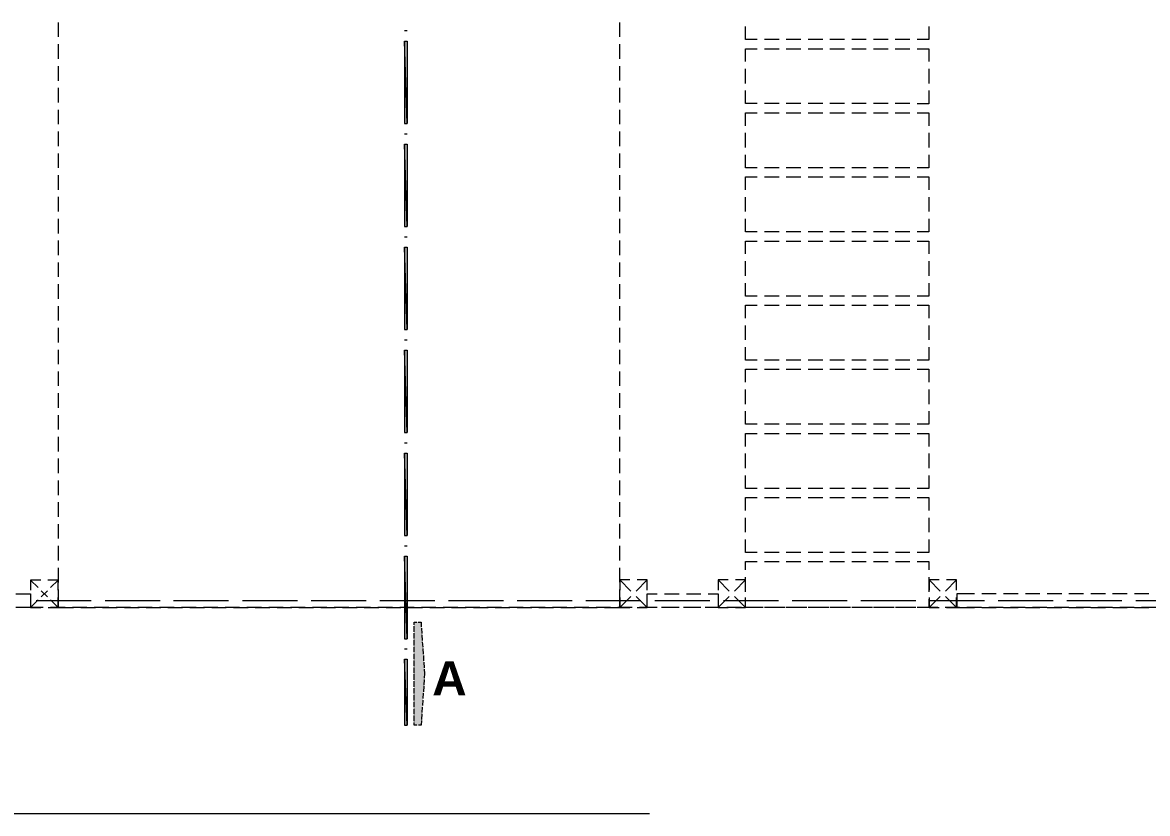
# Model space of a CAD drawing. Header units: metres. Extents: x 14 to 155, y 0 to 125.
# Drawn here: x 101.08 to 113.36, y 87.84 to 96.48 of the extents above; entities that cross this region are included whole.
import ezdxf

# ---------------------------------------------------------------- set-up
doc = ezdxf.new("R2010")
doc.units = ezdxf.units.M
doc.layers.add('PDF2_Geometry', color=7, linetype='Continuous', true_color=0xffbe80)
doc.layers.add('PDF2_Solid Fills', color=7, linetype='Continuous')
doc.layers.add('PDF2_Text', color=255, linetype='Continuous')
doc.styles.add('PDF Arial Bold', font='arialbd.ttf')

msp = doc.modelspace()

# ---------------------------------------------------------------- linework, layer by layer
at = {"layer": 'PDF2_Geometry', "color": 0, "lineweight": 0}
for points in [[(101.471, 96.476), (101.471, 96.318)], [(107.601, 96.318), (107.601, 96.476)], [(109.102, 96.29), (108.975, 96.29), (108.975, 96.431)], [(110.974, 96.431), (110.974, 96.29), (110.847, 96.29)], [(105.251, 96.387), (105.281, 96.387)], [(109.34, 96.29), (109.181, 96.29)], [(109.578, 96.29), (109.419, 96.29)], [(109.817, 96.29), (109.657, 96.29)], [(110.055, 96.29), (109.895, 96.29)], [(110.293, 96.29), (110.133, 96.29)], [(110.531, 96.29), (110.371, 96.29)], [(110.769, 96.29), (110.609, 96.29)], [(101.471, 96.238), (101.471, 96.08)], [(107.601, 96.08), (107.601, 96.238)], [(108.975, 96.049), (108.975, 96.19), (109.102, 96.19)], [(109.181, 96.19), (109.34, 96.19)], [(109.419, 96.19), (109.578, 96.19)], [(109.657, 96.19), (109.817, 96.19)], [(109.895, 96.19), (110.055, 96.19)], [(110.133, 96.19), (110.293, 96.19)], [(110.371, 96.19), (110.531, 96.19)], [(110.609, 96.19), (110.769, 96.19)], [(110.847, 96.19), (110.974, 96.19), (110.974, 96.049)], [(101.471, 96), (101.471, 95.841)], [(107.601, 95.842), (107.601, 96)], [(108.975, 95.81), (108.975, 95.97)], [(110.974, 95.97), (110.974, 95.81)], [(101.471, 95.762), (101.471, 95.603)], [(107.601, 95.604), (107.601, 95.762)], [(109.102, 95.59), (108.975, 95.59), (108.975, 95.732)], [(110.974, 95.732), (110.974, 95.589), (110.847, 95.589)], [(109.34, 95.59), (109.181, 95.59)], [(109.579, 95.59), (109.419, 95.59)], [(109.817, 95.59), (109.657, 95.59)], [(110.055, 95.59), (109.895, 95.59)], [(110.293, 95.59), (110.133, 95.59)], [(110.531, 95.59), (110.371, 95.59)], [(110.769, 95.59), (110.609, 95.59)], [(101.471, 95.523), (101.471, 95.365)], [(107.601, 95.365), (107.601, 95.524)], [(108.975, 95.348), (108.975, 95.491), (109.102, 95.491)], [(109.181, 95.491), (109.34, 95.491)], [(109.419, 95.491), (109.578, 95.491)], [(109.657, 95.491), (109.817, 95.491)], [(109.895, 95.491), (110.055, 95.491)], [(110.133, 95.491), (110.293, 95.491)], [(110.371, 95.491), (110.531, 95.491)], [(110.609, 95.491), (110.769, 95.491)], [(110.847, 95.491), (110.974, 95.491), (110.974, 95.348)], [(101.471, 95.285), (101.471, 95.127)], [(107.601, 95.127), (107.601, 95.286)], [(105.251, 95.262), (105.281, 95.262)], [(108.975, 95.11), (108.975, 95.27)], [(110.974, 95.27), (110.974, 95.11)], [(101.471, 95.047), (101.471, 94.889)], [(107.601, 94.889), (107.601, 95.047)], [(109.102, 94.891), (108.975, 94.891), (108.975, 95.032)], [(110.974, 95.032), (110.974, 94.891), (110.848, 94.891)], [(101.471, 94.809), (101.471, 94.651)], [(107.601, 94.651), (107.601, 94.809)], [(109.34, 94.891), (109.181, 94.891)], [(109.579, 94.891), (109.419, 94.891)], [(109.817, 94.891), (109.657, 94.891)], [(110.055, 94.891), (109.895, 94.891)], [(110.293, 94.891), (110.133, 94.891)], [(110.531, 94.891), (110.371, 94.891)], [(110.769, 94.891), (110.609, 94.891)], [(108.975, 94.649), (108.975, 94.79), (109.102, 94.79)], [(109.181, 94.79), (109.34, 94.79)], [(109.419, 94.79), (109.578, 94.79)], [(109.657, 94.79), (109.817, 94.79)], [(109.895, 94.79), (110.055, 94.79)], [(110.133, 94.79), (110.293, 94.79)], [(110.371, 94.79), (110.531, 94.79)], [(110.609, 94.79), (110.769, 94.79)], [(110.848, 94.79), (110.974, 94.79), (110.974, 94.65)], [(101.471, 94.571), (101.471, 94.413)], [(107.601, 94.413), (107.601, 94.571)], [(108.975, 94.411), (108.975, 94.57)], [(110.974, 94.57), (110.974, 94.411)], [(101.471, 94.333), (101.471, 94.174)], [(107.601, 94.175), (107.601, 94.333)], [(109.102, 94.19), (108.975, 94.19), (108.975, 94.331)], [(110.974, 94.331), (110.974, 94.19), (110.848, 94.19)], [(109.34, 94.19), (109.181, 94.19)], [(109.579, 94.19), (109.419, 94.19)], [(109.817, 94.19), (109.657, 94.19)], [(110.055, 94.19), (109.895, 94.19)], [(110.293, 94.19), (110.133, 94.19)], [(110.531, 94.19), (110.371, 94.19)], [(110.769, 94.19), (110.609, 94.19)], [(101.471, 94.095), (101.471, 93.936)], [(105.251, 94.137), (105.281, 94.137)], [(107.601, 93.937), (107.601, 94.095)], [(108.975, 93.949), (108.975, 94.09), (109.102, 94.09)], [(109.181, 94.09), (109.34, 94.09)], [(109.419, 94.09), (109.578, 94.09)], [(109.657, 94.09), (109.817, 94.09)], [(109.895, 94.09), (110.055, 94.09)], [(110.133, 94.09), (110.293, 94.09)], [(110.371, 94.09), (110.531, 94.09)], [(110.609, 94.09), (110.769, 94.09)], [(110.848, 94.09), (110.974, 94.09), (110.974, 93.949)], [(101.471, 93.856), (101.471, 93.698)], [(107.601, 93.698), (107.601, 93.857)], [(108.975, 93.711), (108.975, 93.869)], [(110.974, 93.869), (110.974, 93.711)], [(101.471, 93.618), (101.471, 93.46)], [(107.601, 93.46), (107.601, 93.619)], [(109.102, 93.49), (108.975, 93.49), (108.975, 93.631)], [(110.974, 93.631), (110.974, 93.49), (110.848, 93.49)], [(109.34, 93.49), (109.181, 93.49)], [(109.579, 93.49), (109.419, 93.49)], [(109.817, 93.49), (109.657, 93.49)], [(110.055, 93.49), (109.895, 93.49)], [(110.293, 93.49), (110.133, 93.49)], [(110.531, 93.49), (110.371, 93.49)], [(110.769, 93.49), (110.61, 93.49)], [(101.471, 93.38), (101.471, 93.222)], [(107.601, 93.222), (107.601, 93.38)], [(108.975, 93.249), (108.975, 93.39), (109.102, 93.39)], [(109.181, 93.39), (109.34, 93.39)], [(109.419, 93.39), (109.579, 93.39)], [(109.657, 93.39), (109.817, 93.39)], [(109.895, 93.39), (110.055, 93.39)], [(110.133, 93.39), (110.293, 93.39)], [(110.371, 93.39), (110.531, 93.39)], [(110.609, 93.39), (110.769, 93.39)], [(110.848, 93.39), (110.974, 93.39), (110.974, 93.249)], [(101.471, 93.142), (101.471, 92.984)], [(107.601, 92.984), (107.601, 93.142)], [(108.975, 93.011), (108.975, 93.169)], [(110.974, 93.169), (110.974, 93.011)], [(105.251, 93.012), (105.281, 93.012)], [(101.471, 92.904), (101.471, 92.746)], [(107.601, 92.746), (107.601, 92.904)], [(109.102, 92.79), (108.975, 92.79), (108.975, 92.931)], [(110.974, 92.931), (110.974, 92.79), (110.848, 92.79)], [(109.34, 92.79), (109.181, 92.79)], [(109.579, 92.79), (109.419, 92.79)], [(109.817, 92.79), (109.657, 92.79)], [(110.055, 92.79), (109.895, 92.79)], [(110.293, 92.79), (110.133, 92.79)], [(110.531, 92.79), (110.371, 92.79)], [(110.769, 92.79), (110.61, 92.79)], [(101.471, 92.666), (101.471, 92.508)], [(107.601, 92.508), (107.601, 92.666)], [(108.975, 92.549), (108.975, 92.69), (109.102, 92.69)], [(109.181, 92.69), (109.34, 92.69)], [(109.419, 92.69), (109.579, 92.69)], [(109.657, 92.69), (109.817, 92.69)], [(109.895, 92.69), (110.055, 92.69)], [(110.133, 92.69), (110.293, 92.69)], [(110.371, 92.69), (110.531, 92.69)], [(110.609, 92.69), (110.769, 92.69)], [(110.848, 92.69), (110.974, 92.69), (110.974, 92.549)], [(108.975, 92.31), (108.975, 92.469)], [(110.974, 92.469), (110.975, 92.31)], [(101.471, 92.428), (101.471, 92.269)], [(107.601, 92.27), (107.601, 92.428)], [(109.102, 92.09), (108.975, 92.09), (108.975, 92.231)], [(110.975, 92.231), (110.975, 92.09), (110.848, 92.09)], [(101.471, 92.19), (101.471, 92.031)], [(107.601, 92.031), (107.601, 92.19)], [(109.341, 92.09), (109.181, 92.09)], [(109.579, 92.09), (109.419, 92.09)], [(109.817, 92.09), (109.657, 92.09)], [(110.055, 92.09), (109.895, 92.09)], [(110.293, 92.09), (110.133, 92.09)], [(110.531, 92.09), (110.371, 92.09)], [(110.769, 92.09), (110.61, 92.09)], [(108.975, 91.848), (108.975, 91.989), (109.102, 91.989)], [(109.181, 91.989), (109.34, 91.989)], [(109.419, 91.989), (109.579, 91.989)], [(109.657, 91.989), (109.817, 91.989)], [(109.895, 91.989), (110.055, 91.989)], [(110.133, 91.989), (110.293, 91.989)], [(110.371, 91.989), (110.531, 91.989)], [(110.609, 91.989), (110.769, 91.989)], [(110.848, 91.989), (110.975, 91.989), (110.975, 91.848)], [(101.471, 91.951), (101.471, 91.793)], [(105.252, 91.887), (105.281, 91.887)], [(107.601, 91.793), (107.601, 91.952)], [(108.975, 91.61), (108.975, 91.77)], [(110.975, 91.77), (110.975, 91.61)], [(101.471, 91.715), (101.471, 91.555)], [(107.601, 91.555), (107.601, 91.715)], [(101.471, 91.477), (101.471, 91.317)], [(107.601, 91.317), (107.601, 91.477)], [(109.102, 91.389), (108.975, 91.389), (108.975, 91.532)], [(110.975, 91.532), (110.975, 91.389), (110.848, 91.389)], [(109.341, 91.389), (109.181, 91.389)], [(109.579, 91.389), (109.419, 91.389)], [(109.817, 91.389), (109.657, 91.389)], [(110.055, 91.389), (109.895, 91.389)], [(110.293, 91.389), (110.133, 91.389)], [(110.531, 91.389), (110.371, 91.389)], [(110.769, 91.389), (110.61, 91.389)], [(101.471, 91.239), (101.471, 91.079)], [(107.601, 91.079), (107.601, 91.239)], [(108.975, 91.148), (108.975, 91.291), (109.102, 91.291)], [(109.181, 91.291), (109.34, 91.291)], [(109.419, 91.291), (109.579, 91.291)], [(109.657, 91.291), (109.817, 91.291)], [(109.895, 91.291), (110.055, 91.291)], [(110.133, 91.291), (110.293, 91.291)], [(110.371, 91.291), (110.531, 91.291)], [(110.61, 91.291), (110.769, 91.291)], [(110.848, 91.291), (110.975, 91.291), (110.975, 91.148)], [(101.471, 91), (101.471, 90.841)], [(107.602, 90.841), (107.601, 91.001)], [(108.975, 90.91), (108.975, 91.07)], [(110.975, 91.07), (110.975, 90.91)], [(101.471, 90.762), (101.471, 90.603)], [(105.252, 90.762), (105.281, 90.762)], [(107.602, 90.603), (107.602, 90.762)], [(109.102, 90.69), (108.975, 90.69), (108.975, 90.831)], [(110.975, 90.832), (110.975, 90.691), (110.848, 90.691)], [(109.341, 90.69), (109.181, 90.69)], [(109.579, 90.69), (109.419, 90.69)], [(109.817, 90.69), (109.657, 90.69)], [(110.055, 90.69), (109.895, 90.69)], [(110.293, 90.691), (110.133, 90.69)], [(110.531, 90.691), (110.371, 90.691)], [(110.769, 90.691), (110.61, 90.691)], [(101.471, 90.524), (101.471, 90.364)], [(107.602, 90.365), (107.602, 90.524)], [(108.975, 90.499), (108.975, 90.59), (109.102, 90.59)], [(109.181, 90.59), (109.34, 90.59)], [(109.419, 90.59), (109.579, 90.59)], [(109.657, 90.59), (109.817, 90.59)], [(109.895, 90.59), (110.055, 90.59)], [(110.133, 90.59), (110.293, 90.59)], [(110.371, 90.59), (110.531, 90.59)], [(110.61, 90.59), (110.769, 90.59)], [(110.848, 90.59), (110.975, 90.59), (110.975, 90.499)], [(101.282, 90.389), (101.172, 90.389), (101.172, 90.28)], [(101.172, 90.389), (101.255, 90.306)], [(101.471, 90.28), (101.471, 90.389), (101.361, 90.389)], [(101.471, 90.389), (101.39, 90.306)], [(107.713, 90.39), (107.602, 90.39), (107.602, 90.28)], [(107.602, 90.39), (107.724, 90.268)], [(107.902, 90.39), (107.78, 90.268)], [(107.902, 90.28), (107.902, 90.39), (107.793, 90.39)], [(108.786, 90.39), (108.675, 90.39), (108.675, 90.28)], [(108.675, 90.39), (108.797, 90.268)], [(108.975, 90.39), (108.853, 90.268)], [(108.975, 90.28), (108.975, 90.39), (108.864, 90.39)], [(108.975, 90.261), (108.975, 90.42)], [(110.975, 90.42), (110.975, 90.261)], [(111.089, 90.39), (110.978, 90.39), (110.978, 90.28)], [(110.978, 90.39), (111.1, 90.268)], [(111.278, 90.39), (111.156, 90.268)], [(111.278, 90.28), (111.278, 90.39), (111.167, 90.39)], [(101.288, 90.273), (101.355, 90.206)], [(101.355, 90.273), (101.288, 90.206)], [(101.471, 90.286), (101.471, 90.09), (101.64, 90.09)], [(107.434, 90.09), (107.602, 90.09), (107.602, 90.286)], [(101.011, 90.239), (101.172, 90.239), (101.172, 90.09), (101.011, 90.09)], [(101.172, 90.2), (101.172, 90.09), (101.282, 90.09)], [(101.255, 90.172), (101.172, 90.09)], [(101.233, 90.165), (101.833, 90.165)], [(101.362, 90.09), (101.471, 90.09), (101.39, 90.172)], [(101.471, 90.09), (101.471, 90.2)], [(101.984, 90.165), (102.584, 90.165)], [(102.732, 90.165), (103.332, 90.165)], [(103.483, 90.165), (104.083, 90.165)], [(104.233, 90.165), (104.833, 90.165)], [(104.984, 90.165), (105.584, 90.166)], [(105.733, 90.166), (106.333, 90.166)], [(106.483, 90.166), (107.083, 90.166)], [(107.233, 90.166), (107.833, 90.166)], [(107.724, 90.211), (107.602, 90.09)], [(107.602, 90.2), (107.602, 90.09), (107.713, 90.09)], [(107.78, 90.211), (107.902, 90.09)], [(107.793, 90.09), (107.902, 90.09), (107.902, 90.2)], [(108.011, 90.09), (107.902, 90.09), (107.902, 90.239), (108.011, 90.239)], [(107.984, 90.166), (108.584, 90.166)], [(108.09, 90.239), (108.249, 90.239)], [(108.329, 90.239), (108.487, 90.239)], [(108.567, 90.239), (108.675, 90.239), (108.675, 90.091), (108.567, 90.091)], [(108.797, 90.211), (108.675, 90.09)], [(108.675, 90.2), (108.675, 90.09), (108.786, 90.09)], [(108.733, 90.166), (109.333, 90.166)], [(108.853, 90.211), (108.975, 90.09)], [(108.864, 90.09), (108.975, 90.09), (108.975, 90.2)], [(109.102, 90.09), (108.975, 90.09), (108.975, 90.181)], [(109.483, 90.166), (110.083, 90.166)], [(110.234, 90.166), (110.834, 90.166)], [(110.975, 90.181), (110.975, 90.091), (110.848, 90.091)], [(111.1, 90.211), (110.978, 90.091)], [(110.978, 90.2), (110.978, 90.091), (111.089, 90.091)], [(110.984, 90.166), (111.584, 90.166)], [(111.156, 90.211), (111.278, 90.091)], [(111.167, 90.091), (111.278, 90.091), (111.278, 90.2)], [(111.473, 90.239), (111.279, 90.239), (111.279, 90.091), (111.473, 90.091)], [(111.711, 90.239), (111.553, 90.239)], [(111.733, 90.166), (112.333, 90.166)], [(111.949, 90.239), (111.791, 90.239)], [(112.187, 90.239), (112.029, 90.239)], [(112.425, 90.239), (112.267, 90.239)], [(112.483, 90.166), (113.083, 90.166)], [(112.663, 90.239), (112.505, 90.239)], [(112.902, 90.239), (112.743, 90.239)], [(113.14, 90.239), (112.981, 90.239)], [(113.378, 90.239), (113.22, 90.239)], [(113.234, 90.166), (113.834, 90.166)], [(101.31, 90.09), (101.152, 90.09)], [(101.548, 90.09), (101.39, 90.09)], [(101.786, 90.09), (101.628, 90.09)], [(101.719, 90.09), (101.879, 90.09)], [(102.024, 90.09), (101.866, 90.09)], [(101.957, 90.09), (102.117, 90.09)], [(102.262, 90.09), (102.104, 90.09)], [(102.195, 90.09), (102.355, 90.09)], [(102.5, 90.09), (102.342, 90.09)], [(102.433, 90.09), (102.593, 90.09)], [(102.739, 90.09), (102.58, 90.09)], [(102.671, 90.09), (102.831, 90.09)], [(102.977, 90.09), (102.819, 90.09)], [(102.909, 90.09), (103.069, 90.09)], [(103.215, 90.09), (103.057, 90.09)], [(103.148, 90.09), (103.307, 90.09)], [(103.453, 90.09), (103.295, 90.09)], [(103.386, 90.09), (103.545, 90.09)], [(103.691, 90.09), (103.533, 90.09)], [(103.624, 90.09), (103.784, 90.09)], [(103.929, 90.09), (103.771, 90.09)], [(103.862, 90.09), (104.022, 90.09)], [(104.167, 90.09), (104.009, 90.09)], [(104.1, 90.09), (104.26, 90.09)], [(104.406, 90.09), (104.247, 90.09)], [(104.338, 90.09), (104.498, 90.09)], [(104.644, 90.09), (104.485, 90.09)], [(104.576, 90.09), (104.736, 90.09)], [(104.882, 90.09), (104.724, 90.09)], [(104.814, 90.09), (104.974, 90.09)], [(105.12, 90.09), (104.962, 90.09)], [(105.053, 90.09), (105.212, 90.09)], [(105.358, 90.09), (105.2, 90.09)], [(105.291, 90.09), (105.45, 90.09)], [(105.596, 90.09), (105.438, 90.09)], [(105.529, 90.09), (105.689, 90.09)], [(105.834, 90.09), (105.676, 90.09)], [(105.767, 90.09), (105.927, 90.09)], [(106.073, 90.09), (105.914, 90.09)], [(106.005, 90.09), (106.165, 90.09)], [(106.311, 90.09), (106.152, 90.09)], [(106.243, 90.09), (106.403, 90.09)], [(106.549, 90.09), (106.391, 90.09)], [(106.481, 90.09), (106.641, 90.09)], [(106.787, 90.09), (106.629, 90.09)], [(106.72, 90.09), (106.879, 90.09)], [(107.025, 90.09), (106.867, 90.09)], [(106.958, 90.09), (107.117, 90.09)], [(107.263, 90.09), (107.105, 90.09)], [(107.196, 90.09), (107.356, 90.09)], [(107.501, 90.09), (107.343, 90.09)], [(107.739, 90.09), (107.581, 90.09)], [(107.978, 90.09), (107.819, 90.09)], [(108.216, 90.09), (108.057, 90.09)], [(108.249, 90.09), (108.09, 90.09)], [(108.454, 90.09), (108.296, 90.09)], [(108.487, 90.09), (108.329, 90.09)], [(108.692, 90.09), (108.534, 90.09)], [(108.93, 90.09), (108.772, 90.09)], [(109.168, 90.09), (109.01, 90.09)], [(109.341, 90.09), (109.181, 90.09)], [(109.406, 90.09), (109.248, 90.09)], [(109.579, 90.09), (109.419, 90.09)], [(109.644, 90.09), (109.486, 90.09)], [(109.817, 90.09), (109.657, 90.09)], [(109.883, 90.09), (109.724, 90.09)], [(110.055, 90.09), (109.895, 90.09)], [(110.121, 90.09), (109.962, 90.09)], [(110.293, 90.09), (110.133, 90.09)], [(110.359, 90.09), (110.201, 90.09)], [(110.531, 90.09), (110.372, 90.09)], [(110.597, 90.091), (110.439, 90.09)], [(110.769, 90.091), (110.61, 90.091)], [(110.835, 90.091), (110.677, 90.091)], [(111.073, 90.091), (110.915, 90.091)], [(111.311, 90.091), (111.153, 90.091)], [(111.55, 90.091), (111.391, 90.091)], [(111.553, 90.091), (111.711, 90.091)], [(111.788, 90.091), (111.629, 90.091)], [(111.791, 90.091), (111.949, 90.091)], [(112.026, 90.091), (111.868, 90.091)], [(112.029, 90.091), (112.187, 90.091)], [(112.264, 90.091), (112.106, 90.091)], [(112.267, 90.091), (112.425, 90.091)], [(112.502, 90.091), (112.344, 90.091)], [(112.505, 90.091), (112.664, 90.091)], [(112.74, 90.091), (112.582, 90.091)], [(112.743, 90.091), (112.902, 90.091)], [(112.978, 90.091), (112.82, 90.091)], [(112.982, 90.091), (113.14, 90.091)], [(113.216, 90.091), (113.058, 90.091)], [(113.22, 90.091), (113.378, 90.091)], [(113.455, 90.091), (113.296, 90.091)], [(105.358, 89.899), (105.358, 89.929), (105.388, 89.929)], [(105.358, 89.891), (105.358, 89.891)], [(105.358, 89.824), (105.358, 89.885)], [(105.396, 89.929), (105.396, 89.929)], [(105.403, 89.929), (105.433, 89.929), (105.436, 89.88)], [(105.358, 89.818), (105.358, 89.818)], [(105.358, 89.75), (105.358, 89.81)], [(105.438, 89.873), (105.438, 89.873)], [(105.438, 89.865), (105.441, 89.805)], [(105.443, 89.797), (105.443, 89.797)], [(105.443, 89.791), (105.447, 89.73)], [(105.252, 89.638), (105.281, 89.638)], [(105.358, 89.743), (105.358, 89.743)], [(105.358, 89.675), (105.358, 89.735)], [(105.358, 89.667), (105.358, 89.667)], [(105.358, 89.6), (105.358, 89.66)], [(105.447, 89.724), (105.447, 89.724)], [(105.447, 89.716), (105.452, 89.656)], [(105.452, 89.649), (105.452, 89.649)], [(105.452, 89.641), (105.457, 89.581)], [(105.358, 89.592), (105.358, 89.592)], [(105.358, 89.525), (105.358, 89.584)], [(105.358, 89.517), (105.358, 89.517)], [(105.457, 89.573), (105.457, 89.573)], [(105.458, 89.565), (105.461, 89.506)], [(105.358, 89.45), (105.358, 89.509)], [(105.358, 89.442), (105.358, 89.442)], [(105.358, 89.374), (105.358, 89.434)], [(105.462, 89.498), (105.462, 89.498)], [(105.463, 89.492), (105.466, 89.431)], [(105.468, 89.424), (105.468, 89.424)], [(105.468, 89.417), (105.471, 89.367), (105.468, 89.318)], [(105.358, 89.367), (105.358, 89.367)], [(105.358, 89.299), (105.358, 89.36)], [(105.358, 89.291), (105.358, 89.291)], [(105.358, 89.224), (105.358, 89.285)], [(105.466, 89.302), (105.463, 89.243)], [(105.468, 89.31), (105.468, 89.31)], [(105.358, 89.218), (105.358, 89.218)], [(105.358, 89.15), (105.358, 89.21)], [(105.457, 89.153), (105.452, 89.094)], [(105.457, 89.161), (105.457, 89.161)], [(105.462, 89.229), (105.458, 89.167)], [(105.462, 89.235), (105.462, 89.235)], [(105.358, 89.142), (105.358, 89.142)], [(105.358, 89.075), (105.358, 89.135)], [(105.358, 89.067), (105.358, 89.067)], [(105.358, 89), (105.358, 89.059)], [(105.452, 89.078), (105.448, 89.019)], [(105.452, 89.086), (105.452, 89.086)], [(105.358, 88.992), (105.358, 88.992)], [(105.358, 88.925), (105.358, 88.984)], [(105.358, 88.917), (105.358, 88.917)], [(105.358, 88.85), (105.358, 88.909)], [(105.441, 88.929), (105.438, 88.868)], [(105.447, 89.003), (105.443, 88.944)], [(105.443, 88.936), (105.443, 88.936)], [(105.447, 89.011), (105.447, 89.011)], [(105.358, 88.842), (105.358, 88.842)], [(105.388, 88.804), (105.358, 88.804), (105.358, 88.834)], [(105.396, 88.804), (105.396, 88.804)], [(105.437, 88.854), (105.433, 88.804), (105.404, 88.804)], [(105.438, 88.862), (105.438, 88.862)], [(95.051, 87.84), (107.928, 87.841)]]:
    msp.add_lwpolyline(points, dxfattribs=at)
for points in [[(105.251, 95.375), (105.281, 95.375), (105.251, 96.274)], [(105.281, 95.375), (105.251, 96.274), (105.281, 96.274)], [(105.251, 94.25), (105.281, 94.25), (105.251, 95.149)], [(105.281, 94.25), (105.251, 95.149), (105.281, 95.149)], [(105.251, 93.125), (105.281, 93.125), (105.251, 94.024)], [(105.281, 93.125), (105.251, 94.024), (105.281, 94.024)], [(105.252, 92), (105.281, 92), (105.251, 92.899)], [(105.281, 92), (105.251, 92.899), (105.281, 92.899)], [(105.252, 90.874), (105.281, 90.874), (105.252, 91.774)], [(105.281, 90.874), (105.252, 91.774), (105.281, 91.774)], [(105.252, 89.749), (105.281, 89.749), (105.252, 90.65)], [(105.281, 89.749), (105.252, 90.65), (105.281, 90.65)], [(105.252, 88.804), (105.281, 88.804), (105.252, 89.525)], [(105.281, 88.804), (105.252, 89.525), (105.281, 89.525)]]:
    msp.add_lwpolyline(points, close=True, dxfattribs=at)
at = {"layer": 'PDF2_Solid Fills', "color": 0, "transparency": 33554559}
for points in [[(105.251, 96.274), (105.281, 95.375), (105.281, 96.274)], [(105.251, 95.375), (105.281, 95.375), (105.251, 96.274)], [(105.251, 95.149), (105.281, 94.25), (105.281, 95.149)], [(105.251, 94.25), (105.281, 94.25), (105.251, 95.149)], [(105.251, 94.024), (105.281, 93.125), (105.281, 94.024)], [(105.251, 93.125), (105.281, 93.125), (105.251, 94.024)], [(105.251, 92.899), (105.281, 92), (105.281, 92.899)], [(105.252, 92), (105.281, 92), (105.251, 92.899)], [(105.252, 91.775), (105.281, 90.874), (105.281, 91.775)], [(105.252, 90.874), (105.281, 90.874), (105.252, 91.775)], [(105.252, 90.65), (105.281, 89.749), (105.281, 90.65)], [(105.252, 89.749), (105.281, 89.749), (105.252, 90.65)], [(105.433, 89.929), (105.358, 89.929), (105.471, 89.367)], [(105.358, 89.929), (105.471, 89.367), (105.358, 89.367)], [(105.252, 89.525), (105.281, 88.804), (105.281, 89.525)], [(105.252, 88.804), (105.281, 88.804), (105.252, 89.525)], [(105.471, 89.367), (105.358, 89.367), (105.433, 88.804)], [(105.358, 89.367), (105.433, 88.804), (105.358, 88.804)]]:
    msp.add_solid(points, dxfattribs=at)

# ---------------------------------------------------------------- texts
at = {"layer": 'PDF2_Text', "color": 0, "insert": (105.555, 89.13), "char_height": 0.373, "attachment_point": 7, "rotation": 0.0022, "style": 'PDF Arial Bold'}
msp.add_mtext('A', dxfattribs=at)

doc.saveas('drawing.dxf')
